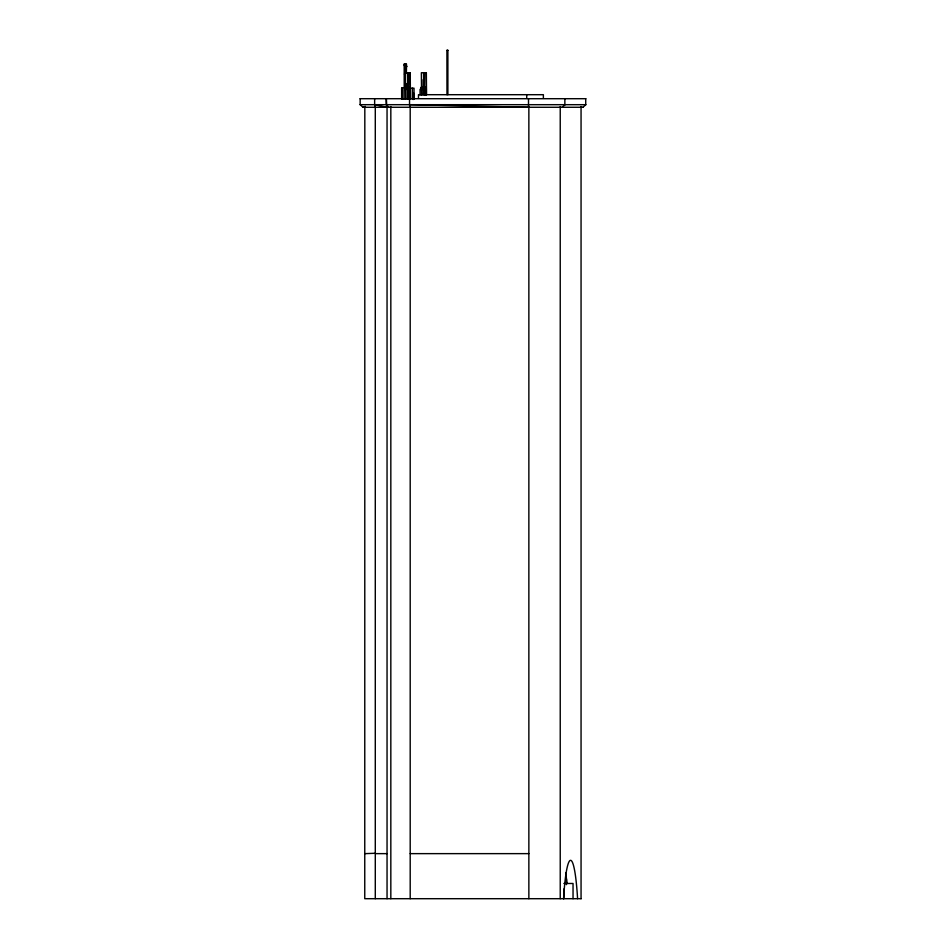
<?xml version="1.0" encoding="UTF-8"?>
<svg xmlns="http://www.w3.org/2000/svg" width="946" height="946" viewBox="0 0 946 946"><rect width="100%" height="100%" fill="white"/><g stroke="black" fill="none" stroke-linecap="round" stroke-linejoin="round"><path stroke-width="1.42" d="M404.214 87.895L404.19 64.127L406.496 63.997L406.319 64.754M404.581 74.734L405.101 65.392M405.94 65.333L405.952 64.127L406.851 66.598L405.94 65.333L404.167 65.333M405.988 87.895L406.047 83.508M406.201 73.268L406.295 65.96L404.533 65.96M406.378 73.268L406.484 65.96M562.09 107.276L565.046 104.687M582.925 107.276L585.881 104.687L360.071 104.687M364.754 853.659L375.29 853.268M365.357 106.413L362.957 107.276L360.166 104.687L360.166 98.703M446.985 50.244L447.872 50.244M446.914 50.398L447.943 50.398M404.19 64.127L406.496 64.754M405.349 87.895L401.648 87.895L401.648 99.259M409.677 88.191L414.017 88.191L414.017 99.318M409.027 89.362L403.954 89.362L403.954 99.271M410.197 99.271L410.197 89.362L409.204 89.362L409.204 87.41L404.9 87.41L404.9 89.362M426.327 95.026L426.327 89.362L425.333 89.362L425.333 87.41L421.029 87.41L421.029 89.362M360.083 98.703L585.858 98.703M362.886 107.276L583.055 107.276M375.29 853.635L387.044 853.635M410.197 853.635L528.861 853.635M563.84 883.481L573.04 883.481L573.04 898.7M581.187 898.7L364.754 898.7L364.825 106.531M409.535 98.703L409.535 104.687L528.719 107.276L528.424 104.687M374.64 98.703L374.64 104.687L386.784 107.276L386.394 98.703M388.972 107.276L386.181 104.687L386.181 98.703M409.535 104.687L409.937 107.276M374.64 104.687L375.03 107.276M421.798 79.653L421.987 95.026M407.761 72.724L408.081 99.271M405.751 83.816L405.858 99.271M426.078 72.724L426.327 89.362M424.092 87.978L423.867 72.724L424.21 95.026M409.949 72.724L410.197 89.362M407.738 72.724L407.963 87.978M423.572 72.724L423.82 94.754M421.597 94.754L421.36 72.724L426.35 72.724L426.528 94.754M407.442 72.724L407.738 99.164M405.527 99.164L405.231 72.724L410.221 72.724L410.446 99.164M585.716 98.703L585.716 104.687M581.057 106.531L581.057 898.7M566.429 879.023L566.429 884.64M564.857 98.703L564.857 104.687M563.84 889.015L563.84 898.7M560.233 106.531L560.233 898.7M543.371 98.396L543.371 94.695L418.475 94.695L418.475 98.396M528.861 106.531L528.861 898.7M528.507 98.703L528.507 104.687M526.721 94.695L526.721 98.396M447.884 94.695L447.884 51.155L446.914 51.155L446.973 94.695M425.511 89.362L425.511 95.026M425.156 87.41L425.156 89.362L420.071 89.362L420.071 95.026M425.002 89.362L425.002 95.026M421.207 87.41L421.207 89.362M413.544 99.472L413.544 92.909L412.846 92.909L412.846 99.472M412.373 88.191L412.373 99.318M410.197 106.531L410.197 898.7M409.382 89.362L409.382 99.271M409.027 87.41L408.885 99.271M405.077 87.41L405.077 89.362M404.722 63.997L404.545 64.754M402.216 87.895L402.216 99.259M390.828 106.531L390.828 898.7M387.044 106.531L387.044 898.7M375.29 106.52L375.29 898.7M565.661 872.992A73.906 7.982 -90 0 1 567.009 883.529M563.58 898.7A73.906 7.982 -90 0 1 570.58 860.34A73.906 7.982 -90 0 1 577.58 898.7"/></g></svg>
